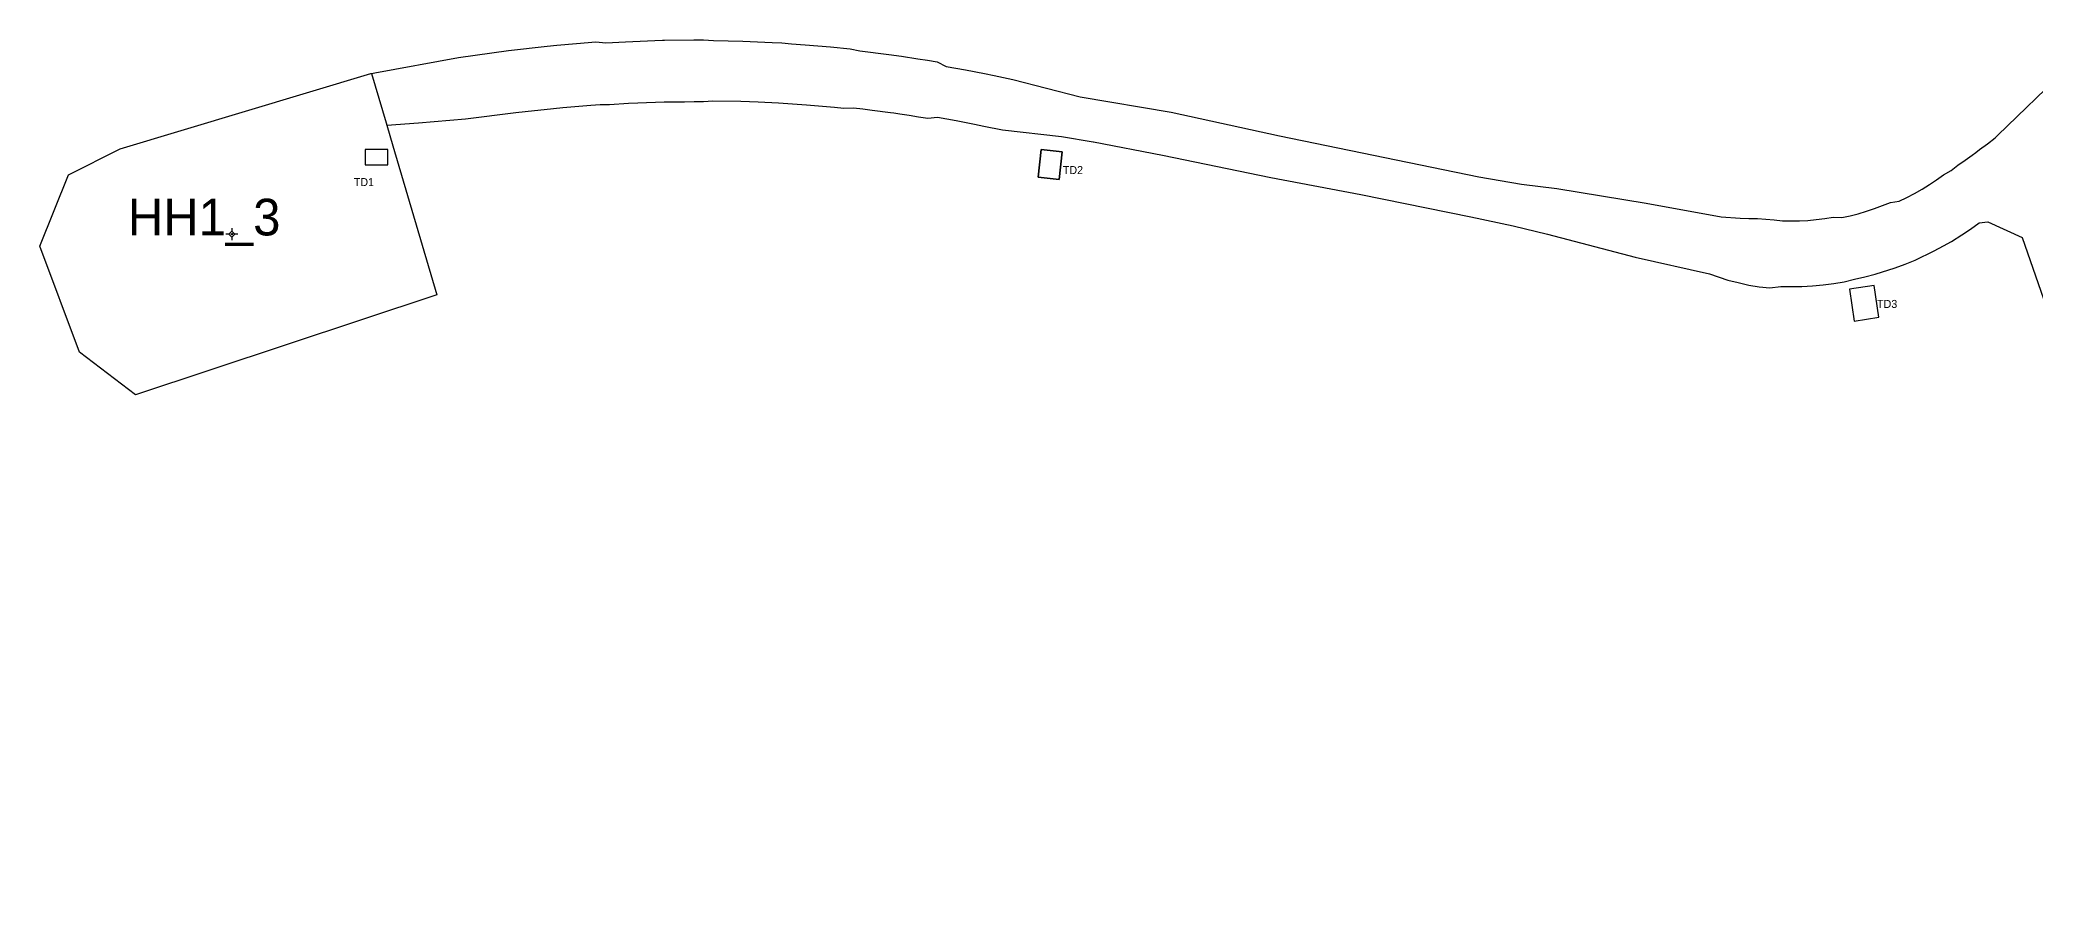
# Model space of a CAD drawing. Extents: x 547407 to 548477, y 1840763 to 1842017.
# Drawn here: x 547611.9 to 548027.4, y 1840855.7 to 1841036.1 of the extents above; entities that cross this region are included whole.
import ezdxf

# ---------------------------------------------------------------- set-up
doc = ezdxf.new("R2010")
doc.units = 0
for name, color, linetype in [('Level 1', 7, 'Continuous'), ('Level 11', 7, 'Continuous'), ('Level 28', 7, 'Continuous'), ('Level 30', 7, 'Continuous')]:
    doc.layers.add(name, color=color, linetype=linetype)

# ---------------------------------------------------------------- blocks, each defined once
blk = doc.blocks.new('CENTRD')
at = {"layer": 'Level 11'}
for p, q in [((0, 62), (-63, 0)), ((0, 125), (0, 62)), ((62, 0), (0, 62)), ((-63, 0), (-125, 0)), ((-63, 0), (0, -63)), ((0, -63), (62, 0)), ((0, -63), (0, -125)), ((125, 0), (62, 0))]:
    blk.add_line(p, q, dxfattribs=at)
blk.add_circle((0, 0), 15, dxfattribs=at)

msp = doc.modelspace()

# ---------------------------------------------------------------- linework, layer by layer
at = {"layer": 'Level 1'}
for p, q in [((547684.33, 1841013.31), (547679.63, 1841013.3)), ((547679.63, 1841013.3), (547679.63, 1841010.1)), ((547684.34, 1841010.11), (547684.33, 1841013.31)), ((547819.81, 1841007.54), (547820.44, 1841013.31)), ((547820.44, 1841013.31), (547824.81, 1841012.83)), ((547824.81, 1841012.83), (547824.18, 1841007.07)), ((547679.63, 1841010.1), (547684.34, 1841010.11)), ((547824.18, 1841007.07), (547819.81, 1841007.54)), ((547993.93, 1840984.97), (547988.78, 1840984.19)), ((547988.78, 1840984.19), (547989.79, 1840977.56)), ((547994.93, 1840978.35), (547993.93, 1840984.97)), ((547989.79, 1840977.56), (547994.93, 1840978.35))]:
    msp.add_line(p, q, dxfattribs=at)
at = {"layer": 'Level 30'}
for p, q in [((547959.62, 1840987.4), (547963.47, 1840986.1)), ((547963.47, 1840986.1), (547965.63, 1840985.58)), ((547965.63, 1840985.58), (547967.79, 1840985.02))]:
    msp.add_line(p, q, dxfattribs=at)
for points in [[(547680.96, 1841029.13), (547681.61, 1841029.25), (547699.04, 1841032.45), (547709.49, 1841033.91), (547717.52, 1841034.81), (547719.55, 1841035.01), (547723.61, 1841035.37), (547727.68, 1841035.68), (547729.74, 1841035.52), (547733.81, 1841035.74), (547739.92, 1841035.98), (547741.58, 1841036.02), (547741.96, 1841036.03), (547748.08, 1841036.11), (547750.12, 1841036.1), (547752.16, 1841035.98), (547758.27, 1841035.85), (547764.38, 1841035.59), (547766.42, 1841035.48), (547768.45, 1841035.3), (547771.23, 1841035.11), (547776.57, 1841034.67), (547780.63, 1841034.27), (547782.63, 1841033.8), (547788.69, 1841033.06), (547791.36, 1841032.7), (547794.74, 1841032.2), (547796.75, 1841031.89), (547798.76, 1841031.56), (547800.66, 1841030.58), (547804.66, 1841029.86), (547808.65, 1841029.09), (547810.63, 1841028.69), (547814.55, 1841027.89), (547828.54, 1841024.24), (547847.48, 1841021.03), (547870.05, 1841016.1), (547911.59, 1841007.58), (547920.49, 1841006.04), (547927.8, 1841005.17), (547946.45, 1841002.14), (547962.04, 1840999.26), (547966.02, 1840998.96), (547967.81, 1840998.91), (547969.59, 1840998.9), (547973.1, 1840998.65), (547974.85, 1840998.42), (547976.61, 1840998.4), (547978.36, 1840998.43), (547980.12, 1840998.53), (547981.87, 1840998.68), (547983.62, 1840998.9), (547985.36, 1840999.17), (547987.17, 1840999.09), (547988.9, 1840999.48), (547990.62, 1840999.92), (547992.32, 1841000.43), (547994, 1841000.99), (547995.67, 1841001.6), (547997.31, 1841002.27), (547999.15, 1841002.52), (548000.76, 1841003.3), (548002.34, 1841004.14), (548003.9, 1841005.03), (548005.42, 1841005.98), (548006.91, 1841006.97), (548008.37, 1841008.01), (548009.95, 1841008.9), (548011.34, 1841010.04), (548012.86, 1841011.04), (548014.36, 1841012.1), (548015.09, 1841012.65), (548015.89, 1841013.27), (548017.51, 1841014.47), (548019.1, 1841015.71), (548019.67, 1841016.28), (548033.65, 1841029.76)], [(547684.15, 1841018.33), (547685.4, 1841014.08), (547694.58, 1840983.01), (547631.77, 1840962.2), (547620.15, 1840971.1), (547611.87, 1840993.12), (547617.85, 1841008.04), (547628.6, 1841013.39), (547680.82, 1841029.09), (547680.96, 1841029.13)], [(547680.96, 1841029.13), (547684, 1841018.83), (547684.15, 1841018.33)], [(547700.51, 1841019.64), (547710.97, 1841020.96), (547712.96, 1841021.19), (547718.84, 1841021.84), (547720.79, 1841022.04), (547726.63, 1841022.54), (547728.58, 1841022.68), (547730.54, 1841022.69), (547734.44, 1841022.91), (547736.39, 1841023), (547741.88, 1841023.18), (547742.25, 1841023.18), (547746.15, 1841023.24), (547748.11, 1841023.26), (547750.06, 1841023.25), (547752.02, 1841023.44), (547757.88, 1841023.32), (547761.49, 1841023.18), (547765.69, 1841022.97), (547767.64, 1841022.87), (547771.54, 1841022.6), (547777.39, 1841022.08), (547779.33, 1841021.88), (547781.31, 1841021.95), (547783.25, 1841021.73), (547785.19, 1841021.49), (547789.07, 1841020.98), (547789.7, 1841020.89), (547791.01, 1841020.7), (547792.95, 1841020.41), (547794.88, 1841020.11), (547796.81, 1841019.8), (547798.83, 1841019.99), (547802.69, 1841019.3), (547806.54, 1841018.55), (547808.48, 1841018.16), (547812.4, 1841017.36), (547824.67, 1841015.96), (547831.23, 1841014.87), (547831.34, 1841014.85), (547845.66, 1841012.11), (547868.29, 1841007.47), (547887, 1841003.9), (547909.89, 1840999.24), (547918.72, 1840997.39), (547925.86, 1840995.67), (547944.16, 1840990.88), (547959.62, 1840987.4)], [(547684.15, 1841018.33), (547690.7, 1841018.85), (547700.51, 1841019.64)], [(547824.81, 1841012.83), (547820.44, 1841013.31), (547819.81, 1841007.54), (547824.18, 1841007.07), (547824.81, 1841012.83)], [(547994.11, 1840987.35), (547998.33, 1840988.67), (548000.4, 1840989.43), (548002.44, 1840990.27), (548006.42, 1840992.18), (548008.37, 1840993.22), (548010.01, 1840994.15), (548012.16, 1840995.48), (548014, 1840996.7), (548015.8, 1840997.98), (548017.6, 1840998.21), (548024.72, 1840994.96)], [(548024.72, 1840994.96), (548040.86, 1840948.65), (548044.13, 1840937.79), (548048.44, 1840925.58), (548051.4, 1840916.86), (548057.15, 1840900.58), (548061.8, 1840886.83), (548068.91, 1840868.14), (548073.24, 1840855.78), (548073.24, 1840855.78), (548073.26, 1840855.72)], [(547967.79, 1840985.02), (547969.99, 1840984.68), (547972.21, 1840984.51), (547974.45, 1840984.76), (547976.66, 1840984.73), (547978.88, 1840984.78), (547981.09, 1840984.9), (547983.3, 1840985.09), (547985.5, 1840985.36), (547987.68, 1840985.7), (547989.82, 1840986.31), (547991.98, 1840986.79), (547994.11, 1840987.35)], [(547994.93, 1840978.35), (547993.93, 1840984.97), (547988.78, 1840984.19), (547989.79, 1840977.56), (547994.93, 1840978.35)]]:
    msp.add_lwpolyline(points, dxfattribs=at)

# ---------------------------------------------------------------- block references
at = {"layer": 'Level 11', "xscale": 0.010000000000000002, "yscale": 0.010000000000000002}
msp.add_blockref('CENTRD', (547651.87, 1840995.66), dxfattribs=at)

# ---------------------------------------------------------------- texts
at = {"layer": 'Level 28'}
for s, height, p in [('TD1', 1.667, (547677.25, 1841005.67)), ('TD2', 1.667, (547824.93, 1841008.17)), ('HH1_3', 7.634, (547630.19, 1840995.39)), ('TD3', 1.667, (547994.52, 1840980.29))]:
    msp.add_text(s, height=height, dxfattribs=at).set_placement(p)

doc.saveas('drawing.dxf')
